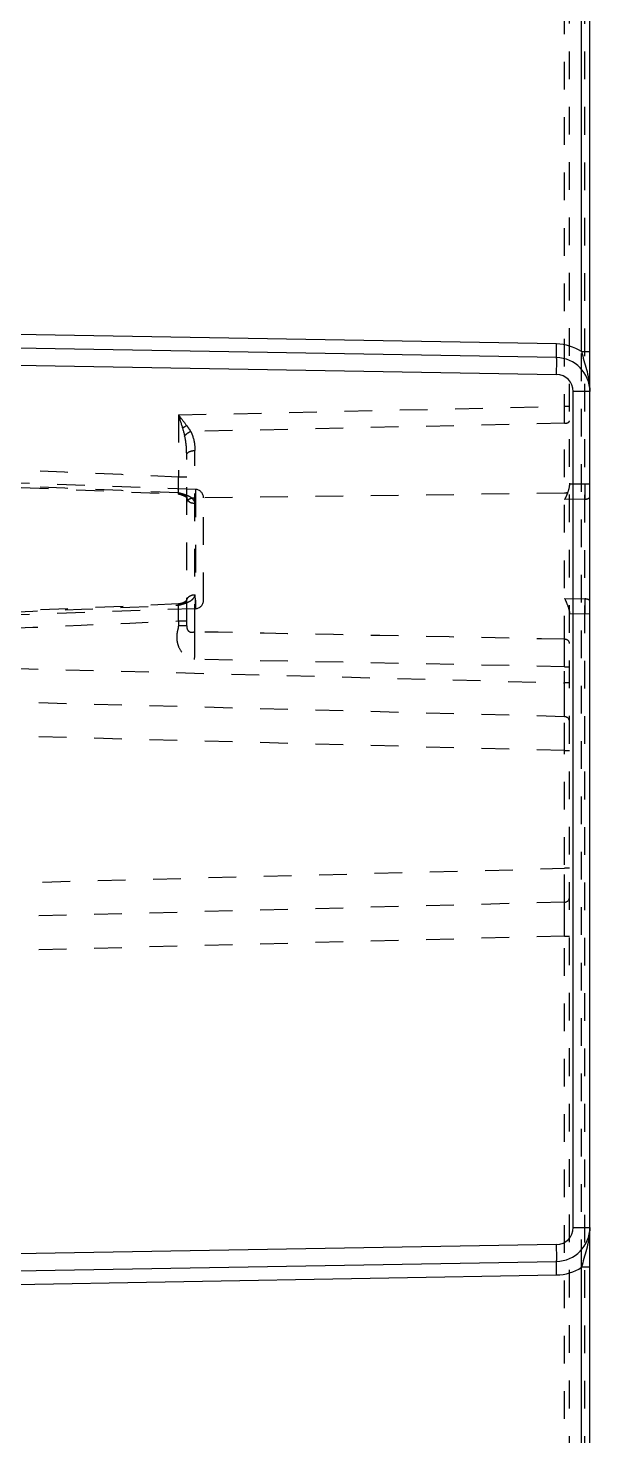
# Model space of a CAD drawing. Header units: millimetres. Extents: x -1265 to 1982, y -12197 to 1934.
# Drawn here: x 566.4 to 599.6, y -27.3 to 55.8 of the extents above; entities that cross this region are included whole.
import ezdxf

# ---------------------------------------------------------------- set-up
doc = ezdxf.new("R2010")
doc.units = ezdxf.units.MM
doc.header["$LTSCALE"] = 16.335
doc.linetypes.add('HIDDEN', pattern=[0.2, 0.1, -0.1])
doc.layers.get('0').update_dxf_attribs({"linetype": 'CONTINUOUS'})
doc.layers.add('DEFAULT_2', color=8, linetype='HIDDEN')

msp = doc.modelspace()

# ---------------------------------------------------------------- linework, layer by layer
at = {"color": 7, "linetype": 'Continuous'}
for p, q in [((599.598, -130.768), (599.598, 267)), ((599.107, 36.676), (599.107, 107.115)), ((597.633, 37.126), (522.563, 38.436)), ((597.633, 36.326), (520.598, 37.67)), ((520.598, 36.67), (597.633, 35.326)), ((599.107, 36.676), (599.598, 36.676)), ((599.598, 34.326), (598.615, 34.326)), ((598.615, -14.985), (598.615, 34.326)), ((598.615, -14.985), (599.598, -14.985)), ((597.633, -15.985), (520.598, -17.33)), ((520.598, -18.33), (597.633, -16.985)), ((599.598, -17.335), (599.107, -17.335)), ((599.107, -87.51), (599.107, -17.335)), ((522.563, -19.095), (597.633, -17.785))]:
    msp.add_line(p, q, dxfattribs=at)
for centre, radius, start, end in [((597.584, 34.336), 2.79, 57.07082, 88.99907), ((606.468, 38.451), 7.572, 193.556, 194.53501), ((597.598, 34.326), 2, 0, 89), ((597.615, 34.326), 1, 360, 89), ((597.598, -14.985), 2, 271, 360), ((597.615, -14.985), 1, 271, 0), ((597.583, -14.982), 2.803, 271.01452, 302.92918), ((606.468, -19.11), 7.573, 165.46446, 166.44408)]:
    msp.add_arc(centre, radius, start, end, dxfattribs=at)
for points, knots in [([(597.633, 36.326), (597.631, 36.326), (597.632, 36.333), (597.63, 36.342), (597.63, 36.362), (597.628, 36.401), (597.627, 36.468), (597.627, 36.568), (597.627, 36.692), (597.629, 36.88), (597.631, 37.027), (597.633, 37.126)], [0, 0, 0, 0, 0.004999, 0.019229, 0.042669, 0.075191, 0.166913, 0.293241, 0.451112, 0.629887, 1, 1, 1, 1]), ([(599.138, 36.55), (599.23, 36.197), (599.46, 35.475), (599.598, 34.719), (599.598, 34.326)], [0, 0, 0, 0, 0.481598, 1, 1, 1, 1]), ([(597.633, 35.326), (597.635, 35.449), (597.637, 35.632), (597.64, 35.868), (597.64, 36.022), (597.64, 36.147), (597.639, 36.232), (597.637, 36.28), (597.637, 36.305), (597.634, 36.316), (597.634, 36.326), (597.633, 36.326)], [0, 0, 0, 0, 0.370113, 0.548888, 0.706759, 0.833087, 0.924809, 0.957331, 0.980771, 0.995001, 1, 1, 1, 1]), ([(599.598, -14.985), (599.598, -15.379), (599.46, -16.135), (599.23, -16.856), (599.138, -17.21)], [0, 0, 0, 0, 0.5184, 1, 1, 1, 1]), ([(597.633, -16.985), (597.634, -16.985), (597.634, -16.975), (597.637, -16.964), (597.637, -16.939), (597.639, -16.891), (597.64, -16.807), (597.64, -16.682), (597.64, -16.527), (597.637, -16.292), (597.635, -16.109), (597.633, -15.985)], [0, 0, 0, 0, 0.004999, 0.019229, 0.042669, 0.075191, 0.166913, 0.293241, 0.451112, 0.629887, 1, 1, 1, 1]), ([(597.633, -17.785), (597.631, -17.686), (597.629, -17.54), (597.627, -17.351), (597.627, -17.228), (597.627, -17.128), (597.628, -17.06), (597.63, -17.022), (597.63, -17.002), (597.632, -16.993), (597.631, -16.985), (597.633, -16.985)], [0, 0, 0, 0, 0.370113, 0.548888, 0.706759, 0.833087, 0.924809, 0.957331, 0.980771, 0.995001, 1, 1, 1, 1])]:
    msp.add_open_spline(points, degree=3, knots=knots, dxfattribs=at)
at = {"layer": 'DEFAULT_2', "color": 8, "linetype": 'HIDDEN'}
for p, q in [((598.398, -117.13), (598.398, 264.87)), ((599.303, -117.146), (599.303, 264.886)), ((598.103, -114.483), (598.103, 260.223)), ((599.107, -17.335), (599.107, 36.676)), ((575.307, 32.943), (598.103, 33.448)), ((598.398, 33.448), (598.103, 33.448)), ((575.307, 32.943), (575.307, 29.274)), ((598.106, 32.448), (576.043, 31.959)), ((576.285, 20.146), (576.285, 30.842)), ((576.315, 28.548), (521.563, 30.46)), ((575.798, 20.51), (575.798, 30.593)), ((575.798, 29.272), (575.307, 29.272)), ((575.315, 28.339), (575.32, 28.271)), ((575.32, 28.271), (575.457, 28.245)), ((575.457, 28.245), (575.457, 28.245)), ((598.106, 28.323), (576.285, 28.037)), ((576.315, 28.548), (576.315, 21.514)), ((599.598, 28.864), (598.396, 28.854)), ((575.782, 28.09), (575.798, 28.074)), ((575.806, 28.066), (575.798, 28.1)), ((576.297, 27.764), (576.315, 28.198)), ((576.798, 22.014), (576.798, 28.04)), ((599.306, 27.974), (598.106, 27.949)), ((575.32, 21.791), (575.315, 21.723)), ((575.46, 21.818), (575.32, 21.791)), ((575.46, 21.818), (575.459, 21.818)), ((575.798, 21.961), (575.804, 21.992)), ((576.313, 21.973), (576.304, 22.332)), ((576.315, 21.514), (576.313, 21.973)), ((598.106, 22.113), (599.306, 22.088)), ((576.315, 21.514), (521.563, 19.602)), ((575.307, 20.791), (575.798, 20.791)), ((575.307, 20.789), (575.307, 20.51)), ((599.598, 21.198), (598.398, 21.209)), ((575.798, 20.51), (575.307, 20.51)), ((529.465, 18.939), (598.103, 17.141)), ((598.103, 18.092), (576.267, 18.522)), ((598.103, 18.092), (598.398, 18.092)), ((598.106, 15.141), (521.572, 17.145)), ((598.398, 17.141), (598.103, 17.141)), ((598.106, 13.141), (521.572, 15.145)), ((598.106, 13.141), (598.398, 13.141)), ((521.572, 4.195), (598.106, 6.199)), ((598.398, 6.199), (598.106, 6.199)), ((598.106, 4.2), (521.572, 2.196)), ((598.103, 2.2), (521.58, 0.196)), ((598.103, 2.2), (598.398, 2.2))]:
    msp.add_line(p, q, dxfattribs=at)
for points in [[(521.561, 30.42), (540.946, 29.685), (559.491, 28.945), (575.32, 28.271)], [(575.459, 28.245), (575.715, 28.135), (575.782, 28.09)], [(575.32, 21.791), (561.793, 21.212), (545.875, 20.569)], [(575.804, 21.992), (575.806, 21.997), (575.738, 21.941), (575.526, 21.842), (575.459, 21.818)]]:
    msp.add_lwpolyline(points, dxfattribs=at)
for centre, radius, start, end in [((246.681, -7539.662), 7576.067, 87.5139121, 87.9205525), ((129.847, -10754.259), 10791.797, 87.6342435, 87.9198438), ((573.618, 21.395), 7.149, 74.97021, 76.25961), ((574.28, 23.866), 4.591, 73.39333, 74.94963), ((576.298, 28.048), 0.5, 0, 88), ((154.294, 10192.595), 10179.583, 272.1120294, 272.3703957), ((576.298, 22.014), 0.5, 272, 360), ((264.86, 7144.678), 7130.65, 272.1266249, 272.4952686), ((10.25, 19.852), 587.856, 359.828475, 359.986036), ((598.098, 14.841), 0.3, 0.00073, 88.50002), ((598.098, 4.5), 0.3, 271.49998, 359.99927)]:
    msp.add_arc(centre, radius, start, end, dxfattribs=at)
for points, knots in [([(598.106, 32.448), (598.106, 32.526), (598.105, 32.859), (598.104, 33.192), (598.103, 33.448)], [0, 0, 0, 0, 0.234605, 1, 1, 1, 1]), ([(575.307, 32.943), (575.349, 32.89), (575.515, 32.682), (575.68, 32.472), (575.798, 32.312)], [0, 0, 0, 0, 0.25338, 1, 1, 1, 1]), ([(598.106, 32.448), (598.143, 32.448), (598.215, 32.457), (598.323, 32.488), (598.398, 32.552), (598.398, 32.597)], [0, 0, 0, 0, 0.324246, 0.612296, 1, 1, 1, 1]), ([(575.798, 32.312), (575.733, 32.277), (575.65, 32.225), (575.572, 32.167), (575.554, 32.152)], [0, 0, 0, 0, 0.757114, 1, 1, 1, 1]), ([(576.043, 31.959), (575.968, 31.93), (575.837, 31.857), (575.721, 31.762), (575.677, 31.709)], [0, 0, 0, 0, 0.539841, 1, 1, 1, 1]), ([(575.798, 30.593), (575.798, 30.688), (575.79, 31.062), (575.746, 31.438), (575.677, 31.709)], [0, 0, 0, 0, 0.253857, 1, 1, 1, 1]), ([(575.798, 32.312), (575.82, 32.282), (575.904, 32.167), (575.986, 32.049), (576.043, 31.959)], [0, 0, 0, 0, 0.256891, 1, 1, 1, 1]), ([(576.043, 31.959), (576.087, 31.873), (576.232, 31.517), (576.285, 31.129), (576.285, 30.842)], [0, 0, 0, 0, 0.252942, 1, 1, 1, 1]), ([(575.798, 30.593), (575.798, 30.667), (575.924, 30.777), (576.104, 30.826), (576.224, 30.842), (576.285, 30.842)], [0, 0, 0, 0, 0.387624, 0.685317, 1, 1, 1, 1]), ([(575.32, 28.273), (575.321, 28.274), (575.32, 28.283), (575.322, 28.295), (575.321, 28.319), (575.322, 28.368), (575.321, 28.451), (575.32, 28.574), (575.317, 28.724), (575.313, 28.961), (575.309, 29.146), (575.307, 29.274)], [0, 0, 0, 0, 0.005181, 0.019535, 0.042971, 0.075366, 0.166522, 0.291157, 0.443598, 0.61707, 1, 1, 1, 1]), ([(575.35, 28.308), (575.359, 28.3), (575.392, 28.275), (575.43, 28.255), (575.459, 28.245)], [0, 0, 0, 0, 0.271367, 1, 1, 1, 1]), ([(575.459, 28.245), (575.497, 28.231), (575.575, 28.222), (575.68, 28.221), (575.777, 28.189), (575.798, 28.126), (575.798, 28.097)], [0, 0, 0, 0, 0.299806, 0.570127, 0.788923, 1, 1, 1, 1]), ([(598.283, 28.355), (598.27, 28.32), (598.216, 28.182), (598.154, 28.048), (598.106, 27.949)], [0, 0, 0, 0, 0.25539, 1, 1, 1, 1]), ([(598.283, 28.355), (598.27, 28.35), (598.213, 28.331), (598.152, 28.324), (598.106, 28.323)], [0, 0, 0, 0, 0.232351, 1, 1, 1, 1]), ([(599.303, 28.864), (599.303, 28.788), (599.304, 28.491), (599.305, 28.194), (599.306, 27.974)], [0, 0, 0, 0, 0.258486, 1, 1, 1, 1]), ([(575.798, 28.1), (575.798, 28.051), (575.817, 27.982), (575.853, 27.925), (575.864, 27.911)], [0, 0, 0, 0, 0.73586, 1, 1, 1, 1]), ([(576.285, 28.037), (576.222, 28.037), (576.102, 28.022), (575.922, 27.97), (575.798, 27.862), (575.798, 27.788)], [0, 0, 0, 0, 0.324367, 0.612527, 1, 1, 1, 1]), ([(576.245, 27.867), (576.221, 27.902), (576.175, 27.977), (576.067, 28.064), (575.94, 28.136), (575.847, 28.176), (575.799, 28.195)], [0, 0, 0, 0, 0.223885, 0.46297, 0.724767, 1, 1, 1, 1]), ([(576.038, 27.774), (576.058, 27.766), (576.143, 27.743), (576.231, 27.741), (576.298, 27.737)], [0, 0, 0, 0, 0.240752, 1, 1, 1, 1]), ([(599.306, 27.974), (599.343, 27.975), (599.415, 27.983), (599.519, 28.009), (599.598, 28.066), (599.598, 28.108)], [0, 0, 0, 0, 0.333408, 0.626677, 1, 1, 1, 1]), ([(575.307, 20.789), (575.309, 20.917), (575.313, 21.102), (575.317, 21.338), (575.32, 21.489), (575.321, 21.611), (575.322, 21.694), (575.321, 21.743), (575.322, 21.767), (575.32, 21.78), (575.321, 21.788), (575.32, 21.789)], [0, 0, 0, 0, 0.383003, 0.55648, 0.708911, 0.833525, 0.92466, 0.957045, 0.980474, 0.994823, 1, 1, 1, 1]), ([(575.316, 21.723), (575.358, 21.732), (575.524, 21.772), (575.687, 21.822), (575.805, 21.869)], [0, 0, 0, 0, 0.2575, 1, 1, 1, 1]), ([(575.459, 21.817), (575.45, 21.814), (575.411, 21.798), (575.375, 21.775), (575.35, 21.755)], [0, 0, 0, 0, 0.232326, 1, 1, 1, 1]), ([(575.798, 21.964), (575.798, 21.936), (575.776, 21.873), (575.68, 21.841), (575.575, 21.84), (575.498, 21.831), (575.459, 21.818)], [0, 0, 0, 0, 0.210812, 0.429813, 0.700215, 1, 1, 1, 1]), ([(575.798, 21.962), (575.798, 22.01), (575.815, 22.076), (575.849, 22.131), (575.859, 22.145)], [0, 0, 0, 0, 0.738753, 1, 1, 1, 1]), ([(575.805, 21.869), (575.836, 21.882), (575.955, 21.932), (576.069, 21.997), (576.139, 22.06)], [0, 0, 0, 0, 0.265457, 1, 1, 1, 1]), ([(575.859, 22.145), (575.869, 22.16), (575.917, 22.217), (575.98, 22.261), (576.032, 22.285)], [0, 0, 0, 0, 0.2393, 1, 1, 1, 1]), ([(576.139, 22.06), (576.16, 22.079), (576.234, 22.156), (576.285, 22.255), (576.304, 22.332)], [0, 0, 0, 0, 0.260634, 1, 1, 1, 1]), ([(598.106, 22.113), (598.173, 21.974), (598.27, 21.76), (598.365, 21.46), (598.397, 21.3), (598.397, 21.219)], [0, 0, 0, 0, 0.488911, 0.743259, 1, 1, 1, 1]), ([(599.306, 22.088), (599.306, 22.017), (599.305, 21.72), (599.304, 21.424), (599.303, 21.198)], [0, 0, 0, 0, 0.238126, 1, 1, 1, 1]), ([(599.598, 21.954), (599.598, 21.996), (599.519, 22.053), (599.415, 22.08), (599.343, 22.087), (599.306, 22.088)], [0, 0, 0, 0, 0.372847, 0.666335, 1, 1, 1, 1]), ([(575.307, 20.51), (575.307, 20.457), (575.288, 20.353), (575.24, 20.148), (575.201, 19.886), (575.22, 19.568), (575.342, 19.163), (575.652, 18.726), (576.06, 18.526), (576.267, 18.522)], [0, 0, 0, 0, 0.062883, 0.125779, 0.251495, 0.377151, 0.502834, 0.752635, 1, 1, 1, 1]), ([(575.798, 20.51), (575.798, 20.414), (575.824, 20.247), (575.998, 20.121), (576.151, 20.116), (576.239, 20.147), (576.285, 20.146)], [0, 0, 0, 0, 0.393691, 0.625234, 0.813266, 1, 1, 1, 1]), ([(576.267, 18.522), (576.271, 18.685), (576.28, 19.226), (576.287, 19.768), (576.285, 20.146)], [0, 0, 0, 0, 0.301016, 1, 1, 1, 1]), ([(598.398, 19.466), (598.398, 19.529), (598.321, 19.666), (598.179, 19.707), (598.106, 19.708)], [0, 0, 0, 0, 0.462875, 1, 1, 1, 1]), ([(598.106, 15.141), (598.109, 15.141), (598.104, 15.153), (598.107, 15.164), (598.106, 15.191), (598.107, 15.234), (598.107, 15.301), (598.107, 15.384), (598.107, 15.528), (598.107, 15.745), (598.107, 16.044), (598.106, 16.385), (598.105, 16.756), (598.104, 17.011), (598.103, 17.141)], [0, 0, 0, 0, 0.005015, 0.011212, 0.019807, 0.044003, 0.077227, 0.119103, 0.169255, 0.292878, 0.444414, 0.617481, 0.805028, 1, 1, 1, 1]), ([(598.106, 13.141), (598.106, 13.271), (598.107, 13.526), (598.108, 13.896), (598.109, 14.238), (598.109, 14.537), (598.109, 14.755), (598.108, 14.899), (598.109, 14.983), (598.107, 15.047), (598.11, 15.099), (598.103, 15.12), (598.109, 15.141), (598.106, 15.141)], [0, 0, 0, 0, 0.194681, 0.382673, 0.555627, 0.707092, 0.831367, 0.881854, 0.923853, 0.956884, 0.980705, 0.995135, 1, 1, 1, 1]), ([(598.106, 4.2), (598.109, 4.2), (598.103, 4.22), (598.11, 4.242), (598.107, 4.294), (598.109, 4.358), (598.108, 4.442), (598.109, 4.586), (598.109, 4.804), (598.109, 5.103), (598.108, 5.444), (598.107, 5.814), (598.106, 6.069), (598.106, 6.199)], [0, 0, 0, 0, 0.004865, 0.019295, 0.043116, 0.076147, 0.118146, 0.168633, 0.292908, 0.444373, 0.617327, 0.805319, 1, 1, 1, 1]), ([(598.103, 2.2), (598.104, 2.33), (598.105, 2.585), (598.106, 2.955), (598.107, 3.297), (598.107, 3.596), (598.107, 3.812), (598.107, 3.956), (598.107, 4.04), (598.107, 4.106), (598.106, 4.149), (598.107, 4.177), (598.104, 4.187), (598.109, 4.2), (598.106, 4.2)], [0, 0, 0, 0, 0.194972, 0.382519, 0.555586, 0.707122, 0.830745, 0.880897, 0.922773, 0.955997, 0.980193, 0.988788, 0.994985, 1, 1, 1, 1])]:
    msp.add_open_spline(points, degree=3, knots=knots, dxfattribs=at)
for points in [[(575.307, 32.943), (575.391, 32.68), (575.475, 32.417), (575.554, 32.152)], [(575.554, 32.152), (575.597, 32.005), (575.639, 31.858), (575.677, 31.709)], [(575.315, 28.34), (575.326, 28.328), (575.338, 28.318), (575.35, 28.308)], [(575.799, 28.195), (575.731, 28.222), (575.662, 28.244), (575.592, 28.265)], [(598.395, 28.843), (598.383, 28.677), (598.341, 28.512), (598.283, 28.355)], [(598.398, 28.926), (598.398, 28.902), (598.397, 28.878), (598.396, 28.854)], [(575.864, 27.911), (575.907, 27.851), (575.969, 27.8), (576.038, 27.774)], [(576.297, 27.764), (576.295, 27.802), (576.267, 27.836), (576.245, 27.867)], [(575.35, 21.755), (575.338, 21.745), (575.326, 21.734), (575.315, 21.723)], [(576.032, 22.285), (576.114, 22.323), (576.208, 22.339), (576.298, 22.334)], [(598.106, 19.708), (590.832, 19.854), (583.558, 20), (576.285, 20.146)]]:
    msp.add_open_spline(points, degree=3, dxfattribs=at)

doc.saveas('drawing.dxf')
